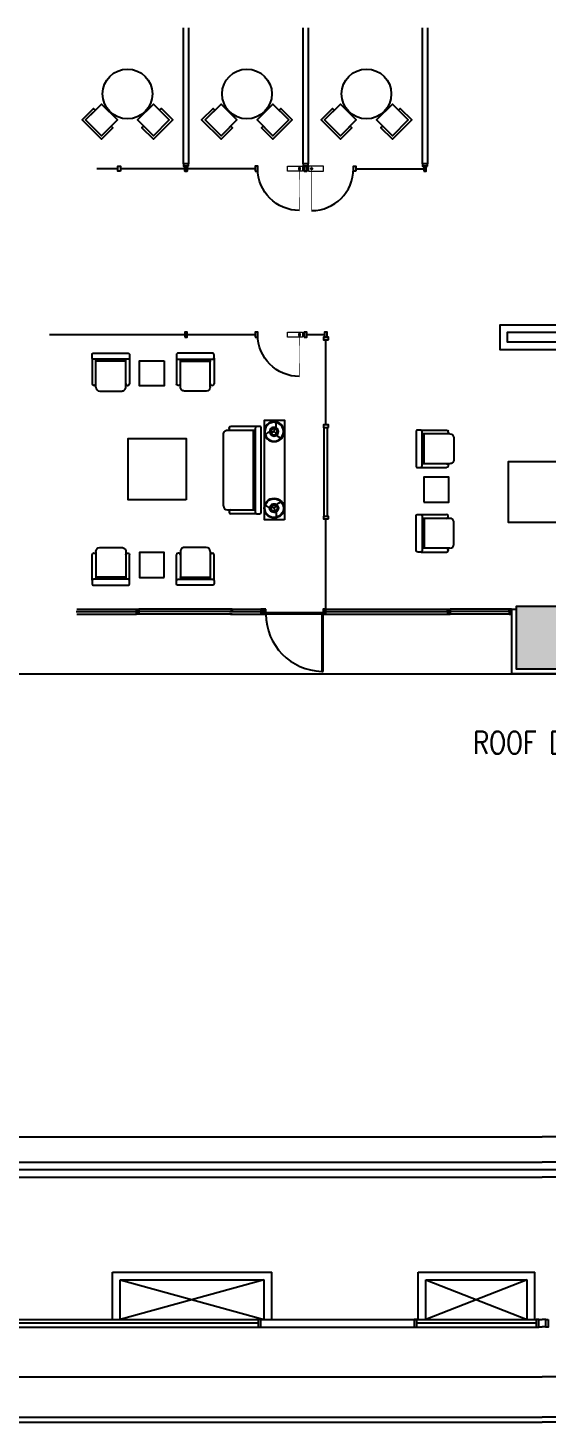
# Model space of a CAD drawing. Header units: millimetres. Extents: x 489570 to 664474, y -400689 to -233120.
# Drawn here: x 621642 to 632072, y -400501 to -372496 of the extents above; entities that cross this region are included whole.
import ezdxf
from ezdxf.enums import TextEntityAlignment as Align
from ezdxf.lldxf.tags import DXFTag

# ---------------------------------------------------------------- set-up
doc = ezdxf.new("R2010")
doc.units = ezdxf.units.MM
doc.header["$LTSCALE"] = 10
doc.header["$MEASUREMENT"] = 0
for name, color, linetype in [('03AFP', 2, 'Continuous'), ('06ADS', 6, 'Continuous'), ('07APP', 7, 'Continuous'), ('XREF BB LVL 3$0$X-WTC3-Level 3 segmented$0$ARCH', 7, 'Continuous'), ('XREF BB LVL 3$0$X-WTC3-Level 3 segmented$0$COL', 7, 'Continuous'), ('XREF BB LVL 3$0$X-WTC3-Level 3 segmented$0$DMS', 7, 'Continuous'), ('XREF BB LVL 3$0$X-WTC3-Level 3 segmented$0$DOOR', 2, 'Continuous'), ('XREF BB LVL 3$0$X-WTC3-Level 3 segmented$0$FIN', 7, 'Continuous'), ('XREF BB LVL 3$0$X-WTC3-Level 3 segmented$0$HAT', 251, 'Continuous'), ('XREF BB LVL 3$0$X-WTC3-Level 3 segmented$0$HID', 1, 'XREF BB LVL 3$0$X-WTC3-Level 3 segmented$0$HIDDEN'), ('XREF BB LVL 3$0$X-WTC3-Level 3 segmented$0$WAL', 7, 'Continuous'), ('XREF BB LVL 3$0$X-WTC3-Level 3 segmented$0$WIN', 2, 'Continuous'), ('XREF WTC3 FPPP MAY09 1$0$DIMFUR-IN', 1, 'Continuous'), ('XREF WTC3 FPPP MAY09 1$0$PAR-low', 8, 'Continuous'), ('XREF WTC3 FPPP MAY09 1$0$WAL', 7, 'Continuous')]:
    doc.layers.add(name, color=color, linetype=linetype)
doc.styles.add('XREF BB LVL 3$0$X-WTC3-Level 3 segmented$0$PTI', font='romans.shx', dxfattribs={"width": 0.8})
tags = doc.linetypes.add('XREF BB LVL 3$0$X-WTC3-Level 3 segmented$0$HIDDEN', pattern=[0.375, 0.25, -0.125]).pattern_tags.tags
tags[6:7] = [DXFTag(74, 4), DXFTag(75, 0), DXFTag(340, '0'), DXFTag(46, 1.0), DXFTag(50, 0.0), DXFTag(44, 0.0), DXFTag(45, 0.0)]
tags[4:5] = [DXFTag(74, 4), DXFTag(75, 0), DXFTag(340, '0'), DXFTag(46, 1.0), DXFTag(50, 0.0), DXFTag(44, 0.0), DXFTag(45, 0.0)]
tags = doc.linetypes.add('XREF WTC3 FPPP MAY09 1$0$HIDDEN', pattern=[0.375, 0.25, -0.125]).pattern_tags.tags
tags[6:7] = [DXFTag(74, 4), DXFTag(75, 0), DXFTag(340, '0'), DXFTag(46, 1.0), DXFTag(50, 0.0), DXFTag(44, 0.0), DXFTag(45, 0.0)]
tags[4:5] = [DXFTag(74, 4), DXFTag(75, 0), DXFTag(340, '0'), DXFTag(46, 1.0), DXFTag(50, 0.0), DXFTag(44, 0.0), DXFTag(45, 0.0)]

# ---------------------------------------------------------------- blocks, each defined once
blk = doc.blocks.new('XREF WTC3 FPPP MAY09 1$0$SF1')
at = {"layer": '03AFP', "linetype": 'ByBlock'}
for p, q in [((-392, 632), (70, 315)), ((-392, 632), (70, 315)), ((130, 368), (-294, 658)), ((-731, 137), (-268, -180)), ((-296, -254), (-720, 36))]:
    blk.add_line(p, q, dxfattribs=at)
at = {"layer": '03AFP'}
for p, q in [((-346, 639), (-338, 650)), ((-721, 91), (-728, 80))]:
    blk.add_line(p, q, dxfattribs=at)
at = {"layer": '03AFP', "linetype": 'ByBlock'}
for points in [[(-503, 611), (-751, 248, 0.414214), (-731, 137)], [(-302, -157, 0.008705), (-300, -155), (36, 336, 0.008705), (37, 338)], [(37, 338, -0.008705), (36, 336), (39, 340, -0.008705), (37, 338)], [(37, 338, 0.008705), (39, 340), (36, 336, 0.008705), (37, 338)], [(-302, -157, -0.008705), (-303, -159), (-300, -155, -0.008705), (-302, -157)]]:
    blk.add_lwpolyline(points, format="xyb", dxfattribs=at)
blk.add_lwpolyline([(187, 329, -0.414214), (195, 285), (-195, -285, -0.414214), (-240, -293), (-286, -262, -0.414214), (-294, -217), (96, 353, -0.414214), (140, 361)], format="xyb", close=True, dxfattribs=at)
blk.add_arc((-437, 566), 80, 55.6033, 145.6033, dxfattribs=at)
at = {"layer": '03AFP'}
for centre, start, end in [((-319, 621), 145.6033, 235.6033), ((-312, 632), 55.6033, 145.6033), ((-702, 62), 145.6033, 235.6033), ((-694, 73), 55.6033, 145.6033)]:
    blk.add_arc(centre, 32, start, end, dxfattribs=at)
blk = doc.blocks.new('XREF WTC3 FPPP MAY09 1$0$2 SEATER')
at = {"layer": '03AFP', "linetype": 'ByBlock'}
for p, q in [((-877, -659), (-877, -146)), ((-800, -80), (-800, -640)), ((-800, -80), (-800, -640)), ((800, -80), (800, -640)), ((877, -659), (877, -146))]:
    blk.add_line(p, q, dxfattribs=at)
at = {"layer": '03AFP'}
for p, q in [((-832, -114), (-845, -114)), ((832, -114), (845, -114))]:
    blk.add_line(p, q, dxfattribs=at)
at = {"layer": '03AFP', "linetype": 'ByBlock'}
for points in [[(-720, 0), (720, 0, -0.414214), (800, -80)], [(-800, -600, 0.008705), (-797, -600), (-803, -600, 0.008705), (-800, -600)], [(-800, -600, -0.008705), (-803, -600), (-797, -600, -0.008705), (-800, -600)], [(800, -600, -0.008705), (797, -600), (-797, -600, -0.008705), (-800, -600)], [(800, -600, 0.008705), (803, -600), (797, -600, 0.008705), (800, -600)]]:
    blk.add_lwpolyline(points, format="xyb", dxfattribs=at)
blk.add_lwpolyline([(-877, -728, 0.414214), (-845, -760), (845, -760, 0.414214), (877, -728), (877, -672, 0.414214), (845, -640), (-845, -640, 0.414214), (-877, -672)], format="xyb", close=True, dxfattribs=at)
at = {"layer": '03AFP'}
for centre, start, end in [((-845, -146), 90, 180), ((-832, -146), 0, 90), ((832, -146), 90, 180), ((845, -146), 0, 90)]:
    blk.add_arc(centre, 32, start, end, dxfattribs=at)
at = {"layer": '03AFP', "linetype": 'ByBlock'}
blk.add_arc((-720, -80), 80, 90, 180, dxfattribs=at)
blk = doc.blocks.new('XREF WTC3 FPPP MAY09 1$0$table lamp')
at = {"color": 0, "linetype": 'ByBlock'}
for points in [[(2, 2), (-9, 0), (-18, -2), (-26, -5), (-34, -8), (-40, -11), (-46, -15), (-51, -18), (-56, -21), (-61, -24), (-65, -27), (-69, -29), (-73, -32), (-77, -34), (-81, -36), (-84, -38), (-88, -39), (-92, -41), (-95, -42), (-99, -43), (-102, -43), (-106, -44), (-109, -44), (-113, -44), (-116, -44), (-120, -44), (-123, -44), (-127, -43), (-130, -43), (-133, -42), (-137, -42), (-140, -41), (-143, -41), (-147, -40), (-150, -40), (-154, -39), (-157, -39), (-161, -39), (-165, -38), (-169, -38), (-173, -38), (-178, -38), (-182, -38), (-187, -38), (-191, -39), (-196, -39), (-200, -40), (-204, -41), (-208, -43)], [(-3, 0), (4, -8), (11, -14), (18, -20), (24, -25), (30, -29), (36, -32), (41, -35), (46, -38), (51, -41), (56, -43), (60, -45), (64, -47), (68, -50), (71, -52), (75, -54), (78, -56), (81, -59), (84, -62), (86, -64), (89, -67), (91, -70), (93, -73), (95, -76), (96, -79), (98, -82), (99, -85), (101, -88), (102, -91), (103, -94), (105, -98), (106, -101), (107, -104), (108, -107), (110, -110), (111, -113), (112, -117), (114, -120), (116, -123), (118, -127), (120, -131), (122, -135), (124, -139), (127, -143), (129, -146), (132, -150), (135, -153), (138, -156), (141, -159)], [(1, -3), (5, 8), (7, 17), (9, 25), (10, 33), (10, 40), (10, 47), (10, 53), (10, 59), (10, 64), (9, 70), (9, 74), (9, 79), (9, 84), (9, 88), (9, 92), (10, 96), (11, 100), (11, 103), (12, 107), (14, 110), (15, 114), (17, 117), (18, 120), (20, 123), (22, 126), (24, 129), (26, 131), (28, 134), (30, 137), (32, 139), (34, 142), (36, 145), (39, 147), (41, 150), (43, 153), (45, 156), (47, 159), (49, 162), (51, 165), (53, 169), (56, 173), (58, 177), (60, 181), (62, 185), (64, 189), (65, 194), (66, 198), (67, 202)]]:
    blk.add_lwpolyline(points, dxfattribs=at)
blk.add_circle((0, 0), 200, dxfattribs=at)
at = {"color": 1, "linetype": 'ByBlock', "extrusion": (0, 0, -1)}
for major_axis, start_param, end_param in [((133, 133), 3.155641, 6.297234), ((-133, 133), 1.584845, 4.726438), ((44.2, 44.2), 3.155641, 6.297234), ((-44.2, 44.2), 1.584845, 4.726438)]:
    blk.add_ellipse((0, 0), major_axis=major_axis, ratio=1, start_param=start_param, end_param=end_param, dxfattribs=at)
at = {"color": 0, "linetype": 'ByBlock', "extrusion": (0, 0, -1)}
for major_axis, start_param, end_param in [((61.9, 61.9), 3.155641, 6.297234), ((-61.9, 61.9), 1.584845, 4.726438)]:
    blk.add_ellipse((0, 0), major_axis=major_axis, ratio=1, start_param=start_param, end_param=end_param, dxfattribs=at)
blk = doc.blocks.new('XREF WTC3 FPPP MAY09 1$0$FRAME')
at = {"const_width": 13}
blk.add_lwpolyline([(-47, 23), (853, 24)], dxfattribs=at)
at = {"color": 1}
blk.add_circle((13, 23), 15, dxfattribs=at)
blk.add_arc((13, 23), 840, 0.0529, 90, dxfattribs=at)
at = {"layer": 'Defpoints', "color": 1, "lineweight": 5}
blk.add_lwpolyline([(-37, 263), (-37, -37), (63, -37), (63, 263)], close=True, dxfattribs=at)
blk = doc.blocks.new('XREF WTC3 FPPP MAY09 1$0$P non F')
at = {"layer": 'XREF WTC3 FPPP MAY09 1$0$WAL', "rotation": 180}
blk.add_blockref('XREF WTC3 FPPP MAY09 1$0$FRAME', (0, 30), dxfattribs=at)
blk = doc.blocks.new('XREF BB LVL 3$0$X-WTC3-Level 3 segmented$0$C125105')
at = {"layer": 'XREF BB LVL 3$0$X-WTC3-Level 3 segmented$0$HAT'}
blk.add_hatch(color=256, dxfattribs=at).paths.add_polyline_path([(-524.75, -1250), (525.25, -1250), (525.25, 0), (-524.75, 0)])
at = {"layer": 'XREF BB LVL 3$0$X-WTC3-Level 3 segmented$0$COL'}
blk.add_lwpolyline([(-524.75, -1250), (525.25, -1250), (525.25, 0), (-524.75, 0)], close=True, dxfattribs=at)
blk = doc.blocks.new('XREF BB LVL 3$0$X-WTC3-Level 3 segmented$0$STRU')
at = {"layer": 'XREF BB LVL 3$0$X-WTC3-Level 3 segmented$0$COL', "rotation": 90}
blk.add_blockref('XREF BB LVL 3$0$X-WTC3-Level 3 segmented$0$C125105', (-22400, -0.25), dxfattribs=at)
blk = doc.blocks.new('XREF BB LVL 3$0$X-WTC3-Level 3 segmented$0$fra2')
for points in [[(0.43, 0), (0, 0), (0, 0.5), (0.43, 0.5)], [(0.43, 0.5), (0.43, 0.46), (0.36, 0.41), (0.36, 0.35), (0.64, 0.35), (0.64, 0.41), (0.57, 0.46), (0.57, 0.5), (1, 0.5), (1, 0), (0.57, 0), (0.57, 0.04), (0.64, 0.09), (0.64, 0.15), (0.36, 0.15), (0.36, 0.09), (0.43, 0.04), (0.43, 0)]]:
    blk.add_lwpolyline(points)
blk.add_lwpolyline([(0.69, 0.3), (0.69, 0.45), (0.95, 0.45), (0.95, 0.05), (0.69, 0.05), (0.69, 0.2), (0.31, 0.2), (0.31, 0.05), (0.05, 0.05), (0.05, 0.45), (0.31, 0.45), (0.31, 0.3)], close=True)
blk = doc.blocks.new('XREF BB LVL 3$0$X-WTC3-Level 3 segmented$0$Fra6')
for points in [[(0.43, 0), (0, 0), (0, 0.5), (0.43, 0.5)], [(0.43, 0), (0.43, 0.04), (0.36, 0.09), (0.36, 0.15), (1, 0.15), (1, 0.5), (0.57, 0.5), (0.57, 0.46), (0.64, 0.41), (0.64, 0.35), (0.36, 0.35), (0.36, 0.41), (0.43, 0.46), (0.43, 0.5)]]:
    blk.add_lwpolyline(points)
for points in [[(0.31, 0.3), (0.31, 0.45), (0.05, 0.45), (0.05, 0.05), (0.31, 0.05), (0.31, 0.2), (0.95, 0.2), (0.95, 0.45), (0.69, 0.45), (0.69, 0.3)], [(0.55, 0.45), (0.55, 0.5), (0.45, 0.5), (0.45, 0.45), (0.38, 0.4), (0.38, 0.37), (0.47, 0.37), (0.47, 0.47), (0.53, 0.47), (0.53, 0.37), (0.62, 0.37), (0.62, 0.4)], [(0.39, 0.14), (0.48, 0.14), (0.48, 0.04), (0.56, 0.04), (0.56, 0.14), (0.6, 0.14), (0.6, 0), (0.45, 0), (0.45, 0.04), (0.39, 0.09)]]:
    blk.add_lwpolyline(points, close=True)
blk = doc.blocks.new('XREF BB LVL 3$0$X-WTC3-Level 3 segmented$0$Fra5')
for points in [[(0.43, 0), (0, 0), (0, 0.5), (0.43, 0.5)], [(0.43, 0), (0.43, 0.04), (0.36, 0.09), (0.36, 0.15), (0.64, 0.15), (0.64, 0.09), (0.57, 0.04), (0.57, 0), (1, 0), (1, 0.35), (0.36, 0.35), (0.36, 0.41), (0.43, 0.46), (0.43, 0.5)]]:
    blk.add_lwpolyline(points)
for points in [[(0.31, 0.05), (0.31, 0.2), (0.69, 0.2), (0.69, 0.05), (0.95, 0.05), (0.95, 0.3), (0.31, 0.3), (0.31, 0.45), (0.05, 0.45), (0.05, 0.05)], [(0.39, 0.41), (0.39, 0.36), (0.48, 0.36), (0.48, 0.46), (0.56, 0.46), (0.56, 0.36), (0.6, 0.36), (0.6, 0.5), (0.45, 0.5), (0.45, 0.46)]]:
    blk.add_lwpolyline(points, close=True)

msp = doc.modelspace()

# ---------------------------------------------------------------- linework, layer by layer
at = {"layer": '03AFP'}
for points in [[(623120.7, -374662.6), (622802.5, -374344.4), (623120.7, -374026.2), (623438.9, -374344.4), (623120.7, -374662.6), (622802.5, -374344.4), (622997, -374150), (622961.6, -374114.6), (622731.8, -374344.4), (623120.7, -374733.3), (623350.5, -374503.5), (623315.2, -374468.2), (623120.7, -374662.6)], [(624163.9, -374662.6), (624482.1, -374344.4), (624163.9, -374026.2), (623845.7, -374344.4), (624163.9, -374662.6), (624482.1, -374344.4), (624287.6, -374150), (624323, -374114.6), (624552.8, -374344.4), (624163.9, -374733.3), (623934.1, -374503.5), (623969.4, -374468.2), (624163.9, -374662.6)], [(625521.1, -374662.6), (625202.9, -374344.4), (625521.1, -374026.2), (625839.3, -374344.4), (625521.1, -374662.6), (625202.9, -374344.4), (625397.4, -374150), (625362, -374114.6), (625132.2, -374344.4), (625521.1, -374733.3), (625750.9, -374503.5), (625715.6, -374468.2), (625521.1, -374662.6)], [(626564.3, -374662.6), (626882.5, -374344.4), (626564.3, -374026.2), (626246.1, -374344.4), (626564.3, -374662.6), (626882.5, -374344.4), (626688, -374150), (626723.4, -374114.6), (626953.2, -374344.4), (626564.3, -374733.3), (626334.5, -374503.5), (626369.8, -374468.2), (626564.3, -374662.6)], [(627920.6, -374662.6), (627602.4, -374344.4), (627920.6, -374026.2), (628238.8, -374344.4), (627920.6, -374662.6), (627602.4, -374344.4), (627796.9, -374150), (627761.5, -374114.6), (627531.7, -374344.4), (627920.6, -374733.3), (628150.4, -374503.5), (628115.1, -374468.2), (627920.6, -374662.6)], [(628963.8, -374662.6), (629282, -374344.4), (628963.8, -374026.2), (628645.6, -374344.4), (628963.8, -374662.6), (629282, -374344.4), (629087.5, -374150), (629122.9, -374114.6), (629352.7, -374344.4), (628963.8, -374733.3), (628734, -374503.5), (628769.3, -374468.2), (628963.8, -374662.6)], [(624380.9, -379186.8), (624380.9, -379686.8), (623880.9, -379686.8), (623880.9, -379186.8)], [(626794, -382374.5), (626394.3, -382374.5), (626394.3, -380374.4), (626794, -380374.4)], [(624821, -381976), (623659.3, -381976), (623659.3, -380745.9), (624821, -380745.9)], [(632460, -382433), (631298.3, -382433), (631298.3, -381202.9), (632460, -381202.9)], [(629595.9, -382023.1), (630095.9, -382023.1), (630095.9, -381523.1), (629595.9, -381523.1)], [(624380.9, -383535), (624380.9, -383035), (623880.9, -383035), (623880.9, -383535)]]:
    msp.add_lwpolyline(points, close=True, dxfattribs=at)
for centre in [(623642.3, -373822.9), (626042.7, -373822.9), (628442.2, -373822.9)]:
    msp.add_circle(centre, 500, dxfattribs=at)
at = {"layer": '06ADS'}
for p, q in [((623451.6, -375324.9), (623026.5, -375324.9)), ((624793.9, -375324.9), (623501.6, -375324.9)), ((626208.2, -375324.9), (624843.9, -375324.9)), ((628230.5, -375326.6), (629593.8, -375326.6)), ((624793.9, -378659.5), (622076.5, -378659.5)), ((626208.2, -378659.5), (624843.9, -378659.5)), ((627603.3, -378659.5), (627244.3, -378659.5)), ((627628.3, -380471.6), (627628.3, -378759.5)), ((627628.3, -384170.8), (627628.3, -382358.7))]:
    msp.add_line(p, q, dxfattribs=at)
at = {"layer": '06ADS', "color": 2}
for points in [[(624793.9, -378709.5), (624843.9, -378709.5), (624843.9, -378609.5), (624793.9, -378609.5)], [(626208.2, -378709.5), (626258.2, -378709.5), (626258.2, -378609.5), (626208.2, -378609.5)], [(627194.3, -378709.5), (627244.3, -378709.5), (627244.3, -378609.5), (627194.3, -378609.5)], [(627603.3, -378709.5), (627653.3, -378709.5), (627653.3, -378609.5), (627603.3, -378609.5)], [(627678.3, -378759.5), (627678.3, -378709.5), (627578.3, -378709.5), (627578.3, -378759.5)], [(627678.3, -380521.6), (627678.3, -380471.6), (627578.3, -380471.6), (627578.3, -380521.6)], [(627678.3, -382358.7), (627678.3, -382308.7), (627578.3, -382308.7), (627578.3, -382358.7)]]:
    msp.add_lwpolyline(points, close=True, dxfattribs=at)
at = {"layer": '07APP'}
for p, q in [((627596.3, -382308.7), (627596.3, -380521.6)), ((627660.3, -382308.7), (627660.3, -380521.6))]:
    msp.add_line(p, q, dxfattribs=at)
at = {"layer": 'XREF BB LVL 3$0$X-WTC3-Level 3 segmented$0$DOOR', "color": 4}
for p, q in [((622609.4, -384220.8), (623838.4, -384220.8)), ((625762.7, -384220.8), (623859.4, -384220.8)), ((625695.1, -384220.8), (626338.4, -384220.8)), ((627609.4, -384220.8), (630088.4, -384220.8)), ((631308.9, -384220.8), (630123.9, -384220.8))]:
    msp.add_line(p, q, dxfattribs=at)
at = {"layer": 'XREF BB LVL 3$0$X-WTC3-Level 3 segmented$0$DOOR'}
for p, q in [((622623.9, -384170.8), (623823.9, -384170.8)), ((625748.2, -384170.8), (623873.9, -384170.8)), ((625709.6, -384170.8), (626323.9, -384170.8)), ((626423.9, -384170.8), (626373.9, -384170.8)), ((626373.9, -384170.8), (626373.9, -384270.8)), ((626423.9, -384170.8), (626373.9, -384170.8)), ((626423.9, -384270.8), (626423.9, -384170.8)), ((627623.9, -384170.8), (630073.9, -384170.8)), ((631308.9, -384170.8), (630123.9, -384170.8)), ((630123.9, -384170.8), (630123.9, -384270.8)), ((631358.9, -384170.8), (631308.9, -384170.8)), ((631308.9, -384170.8), (631308.9, -384270.8)), ((631358.9, -384270.8), (631358.9, -384170.8)), ((622623.9, -384270.8), (623823.9, -384270.8)), ((625748.2, -384270.8), (623873.9, -384270.8)), ((625709.6, -384270.8), (626323.9, -384270.8)), ((626423.9, -384270.8), (626373.9, -384270.8)), ((626373.9, -384270.8), (626423.9, -384270.8)), ((627543.9, -384270.8), (627543.9, -385420.8)), ((627573.9, -384270.8), (627543.9, -384270.8)), ((627573.9, -385420.8), (627573.9, -384270.8)), ((627623.9, -384270.8), (630073.9, -384270.8)), ((630073.9, -384270.8), (630123.9, -384270.8)), ((631308.9, -384270.8), (630123.9, -384270.8)), ((631308.9, -384270.8), (631358.9, -384270.8)), ((627543.9, -385420.8), (627573.9, -385420.8))]:
    msp.add_line(p, q, dxfattribs=at)
msp.add_lwpolyline([(626376.1, -384270.8), (626376.1, -384239), (627586.8, -384239), (627586.8, -384270.8)], close=True, dxfattribs=at)
msp.add_arc((627574.6, -384270.5), 1150.7, 180.01397, 268.47169, dxfattribs=at)
at = {"layer": 'XREF BB LVL 3$0$X-WTC3-Level 3 segmented$0$FIN'}
msp.add_line((631358.9, -384170.8), (631448.9, -384170.8), dxfattribs=at)
msp.add_lwpolyline([(631358.9, -384170.8), (631358.9, -385460.8), (632588.9, -385460.8), (632588.9, -384170.8)], dxfattribs=at)
at = {"layer": 'XREF BB LVL 3$0$X-WTC3-Level 3 segmented$0$HAT'}
for p in [(614502.9, -400400.8), (649444.9, -400400.8)]:
    msp.add_line(p, (631973.9, -400400.8), dxfattribs=at)
at = {"layer": 'XREF BB LVL 3$0$X-WTC3-Level 3 segmented$0$HID'}
for p, q in [((623344.9, -398440.8), (623344.9, -397490.8)), ((623344.9, -397490.8), (626541, -397490.8)), ((623494.9, -398440.8), (623494.9, -397640.8)), ((623494.9, -397640.8), (626391, -397640.8)), ((623494.9, -397640.8), (626391, -398440.8)), ((626391, -397640.8), (623494.9, -398440.8)), ((626391, -398440.8), (626391, -397640.8)), ((626541, -398440.8), (626541, -397490.8)), ((629482.4, -398440.8), (629482.4, -397490.8)), ((629482.4, -397490.8), (631823.9, -397490.8)), ((629632.4, -398440.8), (629632.4, -397640.8)), ((629632.4, -397640.8), (631673.9, -397640.8)), ((629632.4, -397640.8), (631673.9, -398440.8)), ((631673.9, -397640.8), (629632.4, -398440.8)), ((631673.9, -398440.8), (631673.9, -397640.8)), ((631823.9, -398440.8), (631823.9, -397490.8)), ((626268.9, -398515.8), (620368.9, -398515.8)), ((631853.2, -398515.8), (629453.2, -398515.8))]:
    msp.add_line(p, q, dxfattribs=at)
at = {"layer": 'XREF BB LVL 3$0$X-WTC3-Level 3 segmented$0$WAL'}
for p, q in [((619473.9, -394770.8), (631973.9, -394770.8)), ((644473.9, -394770.8), (631973.9, -394770.8)), ((620028.9, -395280.8), (631973.9, -395280.8)), ((643914.9, -395280.8), (631973.9, -395280.8)), ((620028.9, -395580.8), (631973.9, -395580.8)), ((643914.9, -395580.8), (631973.9, -395580.8)), ((626318.9, -398590.8), (626318.9, -398440.8)), ((626318.9, -398440.8), (629548.9, -398440.8)), ((629453.2, -398590.8), (629453.2, -398440.8)), ((631898.9, -398440.8), (631973.9, -398440.8)), ((631903.2, -398590.8), (631903.2, -398440.8)), ((632048.9, -398440.8), (631973.9, -398440.8)), ((632044.7, -398590.8), (632044.7, -398440.8)), ((626318.9, -398590.8), (629548.9, -398590.8)), ((631898.9, -398588.8), (631973.9, -398588.8)), ((632048.9, -398588.8), (631973.9, -398588.8)), ((614838.4, -399590.8), (631973.9, -399590.8)), ((649109.4, -399590.8), (631973.9, -399590.8)), ((614461.5, -400500.8), (631973.9, -400500.8)), ((649486.4, -400500.8), (631973.9, -400500.8))]:
    msp.add_line(p, q, dxfattribs=at)
at = {"layer": 'XREF BB LVL 3$0$X-WTC3-Level 3 segmented$0$WIN'}
for p, q in [((620098.9, -385470.8), (643848.9, -385470.8)), ((631973.9, -395430.8), (620028.9, -395430.8)), ((643914.9, -395430.8), (631973.9, -395430.8)), ((620318.9, -398440.8), (626268.9, -398440.8)), ((629453.2, -398440.8), (631853.2, -398440.8)), ((620318.9, -398590.8), (626268.9, -398590.8)), ((629453.2, -398590.8), (631853.2, -398590.8))]:
    msp.add_line(p, q, dxfattribs=at)
for points in [[(626268.9, -398440.8), (626268.9, -398590.8), (626318.9, -398590.8), (626318.9, -398440.8)], [(629403.2, -398440.8), (629403.2, -398590.8), (629453.2, -398590.8), (629453.2, -398440.8)], [(631853.2, -398440.8), (631853.2, -398590.8), (631903.2, -398590.8), (631903.2, -398440.8)], [(632094.7, -398440.8), (632094.7, -398590.8), (632044.7, -398590.8), (632044.7, -398440.8)]]:
    msp.add_lwpolyline(points, close=True, dxfattribs=at)
at = {"layer": 'XREF WTC3 FPPP MAY09 1$0$DIMFUR-IN', "color": 2}
for p, q in [((624768.9, -375224.9), (624768.9, -372495.8)), ((624868.9, -372495.8), (624868.9, -375224.9)), ((627169.3, -375224.9), (627169.3, -372495.8)), ((627269.3, -372495.8), (627269.3, -375224.9)), ((629568.8, -375226.6), (629568.8, -372497.4)), ((629668.8, -372497.4), (629668.8, -375226.6))]:
    msp.add_line(p, q, dxfattribs=at)
for points in [[(624868.9, -375274.9), (624868.9, -375224.9), (624768.9, -375224.9), (624768.9, -375274.9)], [(627269.3, -375274.9), (627269.3, -375224.9), (627169.3, -375224.9), (627169.3, -375274.9)], [(629668.8, -375276.6), (629668.8, -375226.6), (629568.8, -375226.6), (629568.8, -375276.6)], [(623501.6, -375374.9), (623451.6, -375374.9), (623451.6, -375274.9), (623501.6, -375274.9)], [(624793.9, -375374.9), (624843.9, -375374.9), (624843.9, -375274.9), (624793.9, -375274.9)], [(624793.9, -375274.9), (624843.9, -375274.9), (624843.9, -375374.9), (624793.9, -375374.9)], [(626208.2, -375374.9), (626258.2, -375374.9), (626258.2, -375274.9), (626208.2, -375274.9)], [(627194.3, -375374.9), (627244.3, -375374.9), (627244.3, -375274.9), (627194.3, -375274.9)], [(627194.3, -375274.9), (627244.3, -375274.9), (627244.3, -375374.9), (627194.3, -375374.9)], [(628230.5, -375376.6), (628180.5, -375376.6), (628180.5, -375276.6), (628230.5, -375276.6)], [(629593.8, -375376.6), (629643.8, -375376.6), (629643.8, -375276.6), (629593.8, -375276.6)]]:
    msp.add_lwpolyline(points, close=True, dxfattribs=at)
at = {"layer": 'XREF WTC3 FPPP MAY09 1$0$DIMFUR-IN', "color": 1}
msp.add_lwpolyline([(632629.2, -378460.4), (632629.2, -378960.8), (631129.2, -378960.8), (631129.2, -378460.4)], close=True, dxfattribs=at)
at = {"layer": 'XREF WTC3 FPPP MAY09 1$0$DIMFUR-IN', "color": 1, "linetype": 'XREF WTC3 FPPP MAY09 1$0$HIDDEN'}
msp.add_lwpolyline([(632479.2, -378610.4), (632479.2, -378810.8), (631279.2, -378810.8), (631279.2, -378610.4)], close=True, dxfattribs=at)

# ---------------------------------------------------------------- block references
at = {"layer": '03AFP'}
for name, p, rotation in [('XREF WTC3 FPPP MAY09 1$0$SF1', (623307.9, -379030.3), 124.3966516935586), ('XREF WTC3 FPPP MAY09 1$0$table lamp', (626587.8, -382142.1), 90), ('XREF WTC3 FPPP MAY09 1$0$SF1', (625004.9, -383691.5), 304.3966516935586)]:
    msp.add_blockref(name, p, dxfattribs=dict(at, rotation=rotation))
at = {"layer": '03AFP', "xscale": -1}
for name, p, rotation in [('XREF WTC3 FPPP MAY09 1$0$SF1', (625004.9, -379030.3), 235.6033483064414), ('XREF WTC3 FPPP MAY09 1$0$table lamp', (626587.8, -380606.8), 90), ('XREF WTC3 FPPP MAY09 1$0$SF1', (623307.9, -383691.5), 55.60334830644145)]:
    msp.add_blockref(name, p, dxfattribs=dict(at, rotation=rotation))
at = {"layer": '06ADS', "color": 1, "xscale": -1, "rotation": 270}
msp.add_blockref('XREF WTC3 FPPP MAY09 1$0$P non F', (627091.4, -378646.1), dxfattribs=at)
at = {"layer": 'XREF BB LVL 3$0$X-WTC3-Level 3 segmented$0$COL', "rotation": 180}
msp.add_blockref('XREF BB LVL 3$0$X-WTC3-Level 3 segmented$0$C125105', (631974.2, -385370.8), dxfattribs=at)
at = {"layer": 'XREF BB LVL 3$0$X-WTC3-Level 3 segmented$0$DMS', "rotation": 90}
msp.add_blockref('XREF BB LVL 3$0$X-WTC3-Level 3 segmented$0$STRU', (631973.9, -362970.8), dxfattribs=at)
at = {"layer": 'XREF BB LVL 3$0$X-WTC3-Level 3 segmented$0$DOOR', "yscale": 100, "zscale": 100}
for name, p, xscale, rotation in [('XREF BB LVL 3$0$X-WTC3-Level 3 segmented$0$fra2', (623873.9, -384270.8), 100, 90), ('XREF BB LVL 3$0$X-WTC3-Level 3 segmented$0$fra2', (626323.9, -384270.8), -100, 270), ('XREF BB LVL 3$0$X-WTC3-Level 3 segmented$0$fra2', (627573.9, -384270.8), -100, 270), ('XREF BB LVL 3$0$X-WTC3-Level 3 segmented$0$Fra5', (630073.9, -384170.8), 100, 270), ('XREF BB LVL 3$0$X-WTC3-Level 3 segmented$0$Fra6', (631308.7, -384170.8), 100, 270)]:
    msp.add_blockref(name, p, dxfattribs=dict(at, xscale=xscale, rotation=rotation))
at = {"layer": 'XREF WTC3 FPPP MAY09 1$0$DIMFUR-IN', "color": 1, "xscale": -1, "rotation": 270}
msp.add_blockref('XREF WTC3 FPPP MAY09 1$0$P non F', (627091.4, -375311.5), dxfattribs=at)
at = {"layer": 'XREF WTC3 FPPP MAY09 1$0$DIMFUR-IN', "color": 1, "rotation": 90}
for name, p in [('XREF WTC3 FPPP MAY09 1$0$P non F', (627347.2, -375313.2)), ('XREF WTC3 FPPP MAY09 1$0$2 SEATER', (625569.5, -381377.2))]:
    msp.add_blockref(name, p, dxfattribs=at)
at = {"layer": 'XREF WTC3 FPPP MAY09 1$0$PAR-low', "xscale": -1, "rotation": 325.6033483070937}
msp.add_blockref('XREF WTC3 FPPP MAY09 1$0$SF1', (629439.4, -380950.2), dxfattribs=at)
at = {"layer": 'XREF WTC3 FPPP MAY09 1$0$PAR-low', "rotation": 214.3966516929062}
msp.add_blockref('XREF WTC3 FPPP MAY09 1$0$SF1', (629439.4, -382647.1), dxfattribs=at)

# ---------------------------------------------------------------- texts
at = {"layer": 'XREF BB LVL 3$0$X-WTC3-Level 3 segmented$0$ARCH', "style": 'XREF BB LVL 3$0$X-WTC3-Level 3 segmented$0$PTI', "width": 0.8}
msp.add_text('ROOF DECK', height=450, dxfattribs=at).set_placement((631979.4, -386852.8), align=Align.MIDDLE)

doc.saveas('drawing.dxf')
